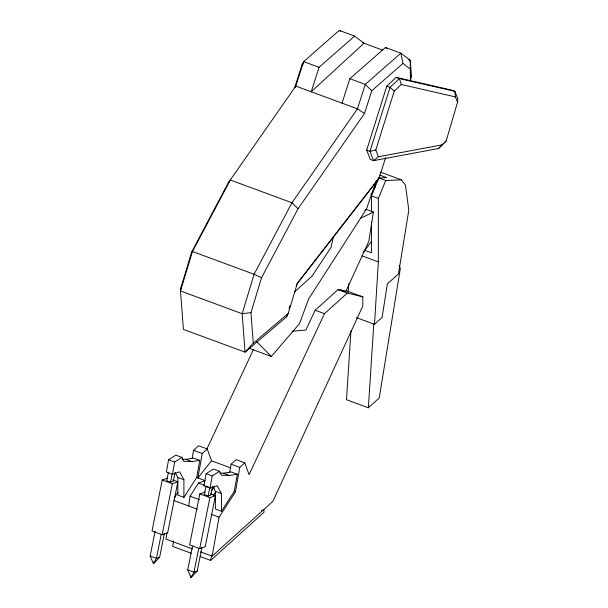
<?xml version="1.0" encoding="UTF-8"?>
<svg xmlns="http://www.w3.org/2000/svg" width="608" height="608" viewBox="0 0 608 608"><rect width="100%" height="100%" fill="white"/><g stroke="black" fill="none" stroke-linecap="round" stroke-linejoin="round"><path stroke-width="0.91" d="M410.4 80.651L410.256 60.314L400.87 53.162L385.464 47.47L349.866 78.706L342.046 103.14M348.202 292.349L348.726 283.837M374.498 324.315L378.351 261.873L378.351 198.421L385.753 180.508L401.295 179.839L405.49 185.136L408.804 210.246L398.468 273.896L387.372 283.913L382.105 317.444L374.498 324.315L356.356 317.619M350.945 330.934L346.476 399.707L368.357 407.786L379.225 397.974L400.33 268.554L399.053 265.377M368.357 407.786L373.798 323.935M457.55 102.19L457.832 98.716L454.807 91.306L451.531 90.098L396.127 77.368L386.749 86.161L366.7 150.138L370.287 159.44L373.57 160.656L438.49 148.504L446.128 141.041L457.55 102.19L455.4 96.915L454.807 91.306L399.403 78.576L396.127 77.368M188.731 506L190.091 496.212L198.451 483.094L205.101 480.639L196.696 477.531L183.905 497.359L177.825 495.117L177.825 477.485L175.271 472.735M354.639 36.092L319.048 67.328L311.228 91.762L364.025 43.244L354.639 36.092L339.234 30.4L303.635 61.636L295.815 86.078L228.236 182.94L191.702 251.978L181.146 286.832L180.508 290.943L183.403 329.392L245.047 352.146L286.566 316.836L288.192 313.492L297.388 283.13L379.179 177.794L385.738 157.388M364.8 210.307L366.472 209.494L373.388 212.048L368.805 241.414L345.777 291.521L338.01 289.636L315.157 310.27L305.892 330.053L291.931 331.254M410.757 79.542L411.403 75.567L410.256 60.314L408.538 59.683M196.696 477.531L199.751 460.355L191.976 461.594L183.867 461.396L181.952 457.391L175.872 455.149L168.568 459.808L166.394 472.021L172.474 474.27L179.649 471.816L183.905 479.735L183.905 497.359M172.474 474.27L174.648 462.05L181.952 457.391M167.063 532.6L165.908 539.098L192.584 548.948M192.105 458.47L193.557 450.315L198.58 445.778L207.252 448.978L211.508 460.811L230.766 467.924M207.252 448.978L202.228 453.515L197.874 477.972L211.508 460.811M221.464 511.229L234.262 491.401L237.318 474.225L229.535 475.464L221.426 475.258L219.511 471.261L213.431 469.019L206.127 473.678L203.961 485.891L210.041 488.133L217.208 485.686L221.464 493.605L221.464 511.229L215.384 508.987L215.384 491.355L212.83 486.605M210.041 488.133L212.207 475.92L219.511 471.261M212.139 556.168L219.07 517.203L235.44 491.834L239.788 467.385L244.811 462.848L249.067 474.681L324.452 313.705L347.305 293.071L362.832 296.848L362.832 305.961L272.87 501.342L212.139 556.168L200.579 551.897M229.672 472.332L231.124 464.185L236.147 459.648L244.811 462.848M173.652 541.014L172.626 546.372L191.201 553.234M200.047 556.502L210.664 560.416L211.69 555.058M167.77 478.116L162.245 480.008L152.038 531.004L162.131 534.736L167.656 532.844L177.863 481.848L172.816 479.986M164.396 533.444L159.638 557.232L153.482 563.73L150.168 556.024L155.116 531.324M168.439 472.142L166.729 480.708L170.552 482.114L173.379 481.148L175.096 472.583M170.552 482.114L172.269 473.556M161.181 534.546L156.423 558.334L153.482 563.73L153.467 561.967M162.131 534.736L172.338 483.732L177.863 481.848M205.329 491.986L199.804 493.878L189.597 544.874L199.698 548.606L205.223 546.714L215.422 495.718L210.376 493.848M201.962 547.314L197.197 571.102L191.041 577.6L187.735 569.894L192.493 546.106M208.301 486.856L206.006 486.012L204.288 494.57L208.111 495.984L209.654 488.277M198.74 548.416L193.982 572.204L191.041 577.6L191.026 575.837M199.698 548.606L209.904 497.602L215.422 495.718M212.656 486.453L210.938 495.018L208.111 495.984M333.488 236.634L330.995 247.441L312.033 276.161L294.819 291.703M253.278 343.186L250.975 312.611L261.531 277.757L298.064 208.719L364.488 113.498L371.769 90.759L402.906 63.43L400.87 53.162L365.279 84.398L357.458 108.832L291.931 202.768L254.098 274.269L242.151 313.705L245.047 352.146L253.278 343.186L288.192 313.492M286.566 316.836L287.12 315.02M289.043 308.666L289.872 305.938M401.295 84.482L399.403 78.576L390.024 87.37L369.983 151.354L373.57 160.656L378.389 156.78L375.782 150.024L394.25 91.086L401.295 84.482L455.4 96.915M319.048 67.328L303.635 61.636L301.94 64.972L294.66 87.712L295.815 86.078L357.458 108.832L364.488 113.498M296.195 285.053L377.887 179.839L378.465 178.045M410.826 77.36L411.403 75.567M376.352 180.568L366.457 209.038L308.666 298.9L299.493 323.661L271.343 356.448L249.12 348.24M371.442 211.721L371.442 195.867L378.845 177.962L386.62 177.62L379.711 175.074M206.849 449.046L253.361 349.722M298.064 208.719L291.931 202.768L230.295 180.006L192.455 251.507L180.508 290.943L242.151 313.705L250.975 312.611M377.887 179.839L379.179 177.794M211.424 490.74L212.899 488.429L214.563 487.814M174.374 497.754L177.954 492.206M213.408 495.482L215.452 492.313M228.236 182.94L230.295 180.006M363.105 252.586L371.442 241.551M438.49 148.504L446.128 141.041M370.85 194.218L372.886 192.379M210.664 560.416L263.956 512.308L263.956 509.732L261.341 510.811M301.94 64.972L303.354 63.734M191.702 251.978L192.455 251.507L254.098 274.269L261.531 277.757M360.59 218.264L373.388 212.048M159.638 557.232L156.423 558.334L150.168 556.024M197.197 571.102L193.982 572.204L187.735 569.894M375.782 150.024L369.983 151.354L366.7 150.138M378.389 156.78L441.849 144.902M182.294 459.26L185.896 459.352L193.678 458.113L199.751 460.355M219.853 473.13L223.455 473.222L231.238 471.983L237.318 474.225M362.315 42.613L382.516 50.076M386.749 86.161L390.024 87.37L394.25 91.086M349.866 78.706L365.279 84.398L371.769 90.759M380.57 172.186L401.295 179.839M378.845 177.962L385.753 180.508M371.442 195.867L378.351 198.421M364.534 250.283L371.442 252.829L371.442 221.973M361.942 255.816L378.351 261.873M345.937 290.609L362.832 296.848M340.594 289.613L345.777 291.521M338.01 289.636L347.305 293.071M315.157 310.27L324.452 313.705M193.557 450.315L202.228 453.515M231.124 464.185L239.788 467.385M185.896 459.352L191.976 461.594M223.455 473.222L229.535 475.464M168.568 459.808L174.648 462.05M206.127 473.678L212.207 475.92M234.262 491.401L235.44 491.834M198.451 483.094L204.402 485.29M177.825 477.485L183.905 479.735M215.384 491.355L221.464 493.605M162.245 480.008L172.338 483.732M199.804 493.878L209.904 497.602M190.091 496.212L199.439 499.662M173.721 500.46L197.228 509.139M211.128 514.269L219.07 517.203M385.464 47.47L386.901 48.572M402.906 63.43L409.944 68.803M339.234 30.4L340.678 31.502M256.637 341.597L271.343 356.448M374.764 183.578L375.417 187.256M181.146 286.832L181.283 288.678"/></g></svg>
